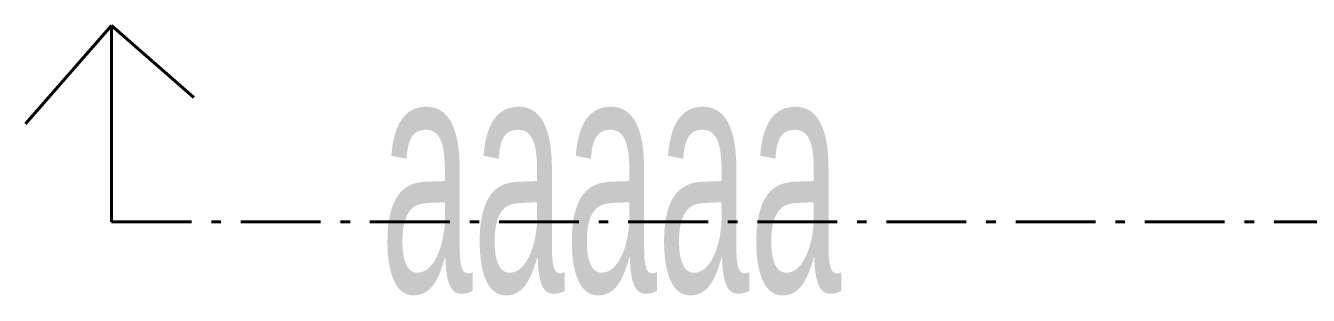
# Model space of a CAD drawing. Header units: millimetres. Extents: x 114 to 1075, y 58 to 426.
# Drawn here: x 527.87 to 541.38, y 205.65 to 208.5 of the extents above; entities that cross this region are included whole.
import ezdxf

# ---------------------------------------------------------------- set-up
doc = ezdxf.new("R2010")
doc.units = ezdxf.units.MM
doc.linetypes.add('ACAD_ISO02W100', pattern=[15, 12, -3])
doc.linetypes.add('ACAD_ISO10W100', pattern=[18, 12, -3, 0, -3])
doc.layers.add('infissi', color=7, linetype='Continuous')
doc.styles.get("Standard").update_dxf_attribs({"font": 'arial.ttf', "width": 0.5})

msp = doc.modelspace()

# ---------------------------------------------------------------- linework, layer by layer
at = {"layer": 'infissi', "linetype": 'ACAD_ISO02W100', "lineweight": 40}
for p, q in [((528.775, 208.496), (527.869, 207.461)), ((527.869, 207.461), (528.775, 208.496)), ((528.775, 206.426), (528.775, 208.496)), ((528.775, 208.496), (529.64, 207.739))]:
    msp.add_line(p, q, dxfattribs=at)
at = {"layer": 'infissi', "color": 6, "linetype": 'ACAD_ISO10W100', "lineweight": 40, "ltscale": 0.07}
msp.add_line((528.775, 206.426), (581.053, 206.426), dxfattribs=at)

# ---------------------------------------------------------------- texts
at = {"layer": 'infissi', "linetype": 'ACAD_ISO02W100', "lineweight": 40, "insert": (531.605, 208.185), "char_height": 2.5, "attachment_point": 1}
msp.add_mtext_dynamic_manual_height_columns('aaaaa', width=3.23704, gutter_width=12.5, heights=[0], dxfattribs=at)

doc.saveas('drawing.dxf')
